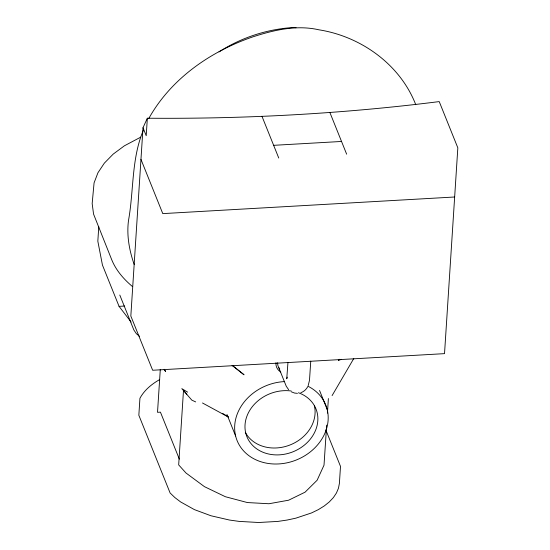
<?xml version="1.0" encoding="UTF-8"?>
<svg xmlns="http://www.w3.org/2000/svg" width="550" height="550" viewBox="0 0 550 550"><rect width="100%" height="100%" fill="white"/><g stroke="black" fill="none" stroke-linecap="round" stroke-linejoin="round"><path stroke-width="0.82" d="M98.773 226.634L97.831 241.209L102.438 265.045L119.061 306.357L131.106 322.032M143.007 127.731L130.831 316.037L152.653 370.26L444.524 353.643L457.834 147.847L439.223 101.592C342.457 113.802 244.86 119.061 147.345 118.216L143.007 127.731L146.218 135.706L147.345 118.216M160.291 369.442L157.52 412.314L160.435 412.149L179.348 459.154M287.959 362.416L286.749 378.778L287.258 377.163M310.757 361.158L309.499 380.256L308.22 385.522M326.666 425.129L324.012 465.169L317.123 480.239L305.058 492.188L288.626 500.204L268.957 503.745L247.383 502.556L225.383 496.726L204.449 486.654L186.017 473.027L178.674 464.894L183.501 390.301L186.821 394.219M327.442 413.126L328.384 398.544M143.385 130.199C131.34 158.641 133.884 190.657 128.487 220.591C126.555 235.455 129.298 250.436 134.172 264.474M353.794 358.483L332.097 395.594M148.782 118.511C170.988 78.657 210.712 51.198 253.282 36.726C274.436 29.906 296.821 24.764 318.924 29.81C360.965 36.431 400.187 64.481 415.759 104.692M307.615 386.891C306.171 389.606 303.717 391.689 300.829 392.714M339.707 359.281L338.374 360.353L341.626 359.322M159.699 379.562C151.738 384.072 144.327 390.108 139.934 398.283L138.841 415.257L170.115 492.986L174.886 497.571L180.572 501.902L194.411 509.623L210.966 515.763L229.433 520.032L239.106 521.393L258.741 522.5L277.963 521.407L287.134 520.046L295.852 518.162L311.527 512.937L318.299 509.651L324.239 505.973L329.278 501.944L333.362 497.612L336.428 493.027L338.449 488.256L339.405 483.347L340.498 466.373L325.82 429.887M140.752 137.142L124.403 145.805L113.218 154.089L104.349 163.13L97.934 172.782L94.071 182.896L92.166 203.583L93.562 214.108L111.822 259.964C116.098 270.449 123.743 279.18 132.309 286.419M273.646 145.324L341.536 141.46M454.658 196.996L162.779 213.613L140.958 159.383M119.061 306.357L124.713 306.034M297.468 393.346L294.58 393.058L291.39 391.848M195.669 401.919L191.799 400.111L181.816 388.637L187.626 392.164M202.489 402.978L228.25 416.996M222.475 413.339L228.284 416.873M139.48 336.277L136.345 333.685L133.815 329.897L119.79 295.034M232.148 365.365L244.049 374.791L232.196 365.358M288.654 389.716L286.248 386.231L278.74 367.565M164.168 369.353L165.55 371.484L164.312 369.318M329.863 112.441L346.651 154.179M261.979 116.332L278.761 158.042M319.529 390.424L327.222 409.558M226.971 414.48L235.627 435.999M279.723 368.926A11.344 9.522 -21.9 0 1 277.695 362.725M219.038 51.92A117.267 87.422 -16.7 0 1 293.562 27.5A177.499 132.33 -16.7 0 1 296.065 27.72M307.856 386.176A47.768 40.088 -21.9 0 1 308.901 452.973A47.768 40.088 -21.9 0 1 236.541 439.099A47.768 40.088 -21.9 0 1 284.089 381.618M298.437 392.741A37.221 31.24 -21.9 0 1 302.988 446.194A37.221 31.24 -21.9 0 1 245.568 432.341A37.221 31.24 -21.9 0 1 291.197 390.995M314.339 405.577A37.221 31.24 -21.9 0 1 289.761 445.074A37.221 31.24 -21.9 0 1 245.293 432.293M280.782 371.993A13.138 11.027 -21.9 0 1 275.949 362.773"/></g></svg>
